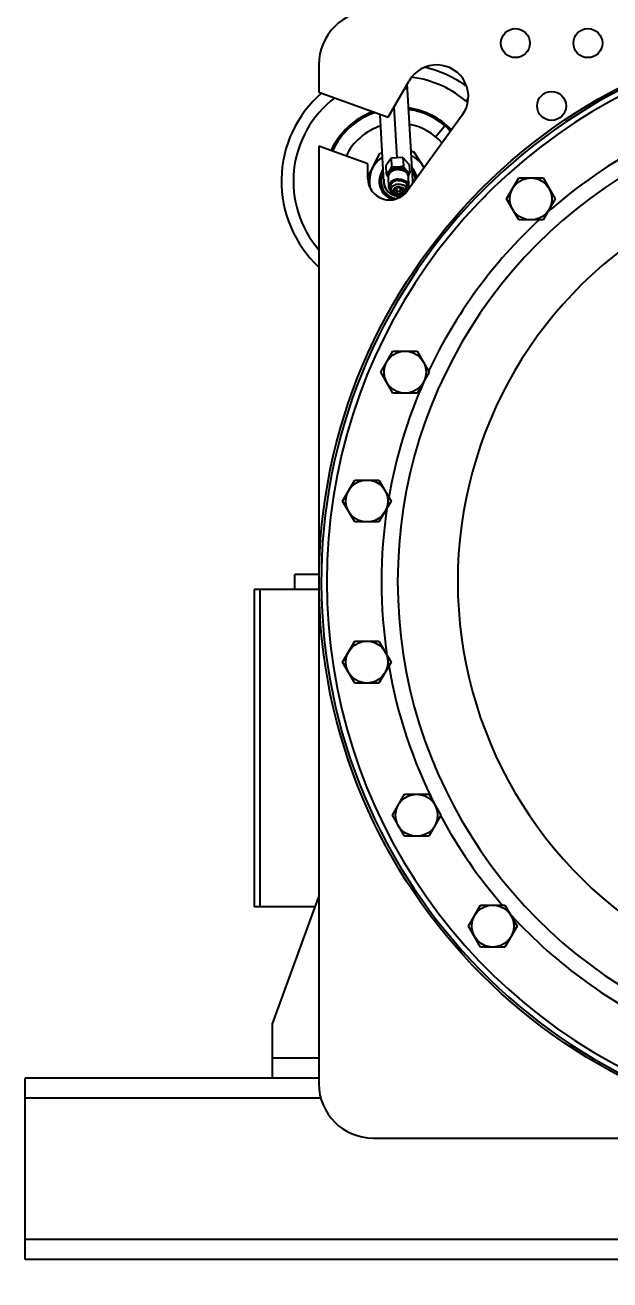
# Model space of a CAD drawing. Header units: millimetres. Extents: x 0 to 10500, y 0 to 7425.
# Drawn here: x 6009 to 6332, y 4333 to 5025 of the extents above; entities that cross this region are included whole.
import ezdxf

# ---------------------------------------------------------------- set-up
doc = ezdxf.new("R2010")
doc.units = ezdxf.units.MM
doc.header["$LTSCALE"] = 577.5
doc.linetypes.add('CENTER', pattern=[0.6, 0.375, -0.075, 0.075, -0.075])
doc.layers.get('0').update_dxf_attribs({"linetype": 'CONTINUOUS'})
for name, color, linetype in [('02___PRT_ALL_AXES', 7, 'CONTINUOUS'), ('AXES', 7, 'CONTINUOUS'), ('DEFAULT_1', 7, 'CENTER')]:
    doc.layers.add(name, color=color, linetype=linetype)
doc.styles.add('TEXTSTYLE_3', font='txt')
doc.dimstyles.new('DIMSTYLE_2', dxfattribs={"dimtxt": 75, "dimasz": 3.5, "dimexe": 1.5, "dimexo": 1.5, "dimgap": 18.75, "dimtad": 1, "dimdec": 1, "dimtxsty": 'TEXTSTYLE_3', "dimblk": '_FILLED', "dimblk1": '_FILLED', "dimblk2": '_FILLED', "dimcen": 0.09, "dimadec": 1, "dimazin": 2, "dimtp": 0.1, "dimtm": 0.1, "dimtfac": 1, "dimtdec": 1, "dimtofl": 0, "dimtmove": 0, "dimatfit": 3, "dimldrblk": '_FILLED', "dimfxl": 1, "dimtolj": 1, "dimarcsym": 0})

# ---------------------------------------------------------------- blocks, each defined once
blk = doc.blocks.new('_FILLED')
at = {"color": 0, "linetype": 'ByBlock'}
blk.add_solid([(0, 0), (-1, 0.21), (-1, -0.21)], dxfattribs=at)
blk = doc.blocks.new('*D17')
at = {"color": 2, "linetype": 'Continuous', "transparency": 16777216}
for p, q in [((7146.13, 4918.7), (7146.13, 3926.06)), ((6009.3, 4317.67), (6009.3, 3926.06)), ((6009.3, 3926.06), (6009.3, 3905.81)), ((7146.13, 3926.06), (7146.13, 3905.81)), ((6009.3, 3907.31), (6577.71, 3907.31)), ((7146.13, 3907.31), (6577.71, 3907.31))]:
    blk.add_line(p, q, dxfattribs=at)
at = {"color": 2, "linetype": 'Continuous', "transparency": 16777216, "xscale": 3.5, "yscale": 3.5, "zscale": 3.5, "rotation": 180}
blk.add_blockref('_FILLED', (6009.3, 3907.31), dxfattribs=at)
at = {"color": 2, "linetype": 'Continuous', "transparency": 16777216, "xscale": 3.5, "yscale": 3.5, "zscale": 3.5}
blk.add_blockref('_FILLED', (7146.13, 3907.31), dxfattribs=at)
at = {"color": 2, "linetype": 'Continuous', "transparency": 16777216, "insert": (6577.71, 4001.06), "char_height": 75, "width": 300, "attachment_point": 2, "line_spacing_factor": 0.9, "style": 'TEXTSTYLE_3'}
blk.add_mtext('1137', dxfattribs=at)

msp = doc.modelspace()

# ---------------------------------------------------------------- linework, layer by layer
at = {"color": 7, "linetype": 'Continuous'}
for p, q in [((6223.09, 4939.41), (6220.11, 4992.63)), ((6218.61, 4990.04), (6220.25, 4990.13)), ((6252.37, 4983.31), (6253.77, 4984.98)), ((6207.23, 4938.52), (6205.15, 4975.85)), ((6235.73, 4963.48), (6241.4, 4970.24)), ((6198.3, 4941.07), (6205.04, 4954.43)), ((6205.04, 4954.43), (6206.34, 4954.5)), ((6222.19, 4955.39), (6223.49, 4955.46)), ((6223.49, 4955.46), (6229.38, 4946.46)), ((6158, 4713.72), (6158, 4721.97)), ((6171.3, 4721.97), (6158, 4721.97)), ((6135.72, 4713.72), (6135.72, 4538.72)), ((6171.3, 4713.72), (6135.72, 4713.72)), ((6138.72, 4713.72), (6138.72, 4538.72)), ((6169.29, 4538.72), (6135.72, 4538.72)), ((6201.3, 4411.17), (6755.3, 4411.17))]:
    msp.add_line(p, q, dxfattribs=at)
at = {"color": 3, "linetype": 'Continuous'}
for p, q in [((6145.8, 4474.17), (6171.3, 4544.23)), ((6145.8, 4444.17), (6145.8, 4474.17)), ((6171.3, 4455.17), (6145.8, 4455.17))]:
    msp.add_line(p, q, dxfattribs=at)
at = {"color": 7, "linetype": 'Continuous'}
for centre, radius in [((6478.3, 4718.17), 306.9), ((6279.71, 5015.17), 8), ((6319.71, 5015.17), 8), ((6299.71, 4980.52), 8)]:
    msp.add_circle(centre, radius, dxfattribs=at)
for centre, radius, start, end in [((6201.3, 5003.17), 30, 90, 180), ((6478.3, 4718.17), 305.63, 93.38384, 86.61616), ((6478.3, 4718.17), 302.63, 109.85674, 250.14326), ((6215.16, 4938.97), 64.5, 53.98547, 77.17205), ((6215.16, 4938.97), 57.89, 48.49086, 82.84444), ((6215.16, 4938.97), 64.5, 130.92904, 226.99039), ((6215.16, 4938.97), 57.89, 127.28554, 220.7192), ((6215.16, 4938.97), 40.83, 109.82127, 155.45301), ((6215.16, 4938.97), 40, 108.35605, 155.35787), ((6215.16, 4938.97), 40.83, 43.89349, 81.98946), ((6215.16, 4938.97), 40, 43.68506, 81.7574), ((6215.16, 4938.97), 32, 41.08765, 78.77825), ((6215.16, 4938.97), 32, 107.59423, 154.17754), ((6478.3, 4718.17), 263.52, 111.43396, 248.56604), ((6478.3, 4718.17), 272.42, 117.46001, 131.81868), ((6215.16, 4938.97), 16, 122.95421, 194.26382), ((6215.16, 4938.97), 16, 27.59237, 63.45215), ((6215.16, 4938.97), 10.53, 142.25553, 254.61793), ((6215.16, 4938.97), 10.38, 143.24531, 256.31319), ((6215.16, 4938.97), 9.59, 149.13864, 266.35025), ((6215.16, 4938.97), 10.53, 11.46771, 44.15084), ((6215.16, 4938.97), 10.38, 10.84861, 43.15613), ((6215.16, 4938.97), 9.59, 6.21501, 37.32499), ((6215.16, 4938.97), 8.12, 172.05486, 266.0827), ((6215.16, 4938.97), 8.02, 175.24157, 266.0102), ((6215.16, 4938.97), 7.94, 183.20318, 256.43674), ((6215.16, 4938.97), 7.94, 350.4513, 3.20318), ((6215.16, 4938.97), 8.12, 352.82691, 14.94269), ((6215.16, 4938.97), 8.02, 351.42714, 9.62684), ((6213.18, 4934), 2.25, 183.2048, 186.37787), ((6215.16, 4938.97), 8.02, 280.38199, 291.51643), ((6215.16, 4938.97), 8.12, 280.28933, 289.14958), ((6215.16, 4938.97), 7.94, 289.96962, 293.36659), ((6217.68, 4934.26), 2.25, 0.0285, 3.20157), ((6478.3, 4718.17), 272.42, 132.91496, 154.76808), ((6478.3, 4718.17), 230.39, 119.33304, 240.67357), ((6478.3, 4718.17), 272.42, 156.25149, 170.2105), ((6478.3, 4718.17), 272.42, 171.21397, 188.78867), ((6478.3, 4718.17), 307.1, 179.01615, 179.29045), ((6478.3, 4718.17), 272.42, 189.78742, 206.86937), ((6478.3, 4718.17), 272.42, 208.27753, 220.98209), ((6478.3, 4718.17), 272.42, 222.50351, 245.71897), ((6201.3, 4441.17), 30, 180, 270)]:
    msp.add_arc(centre, radius, start, end, dxfattribs=at)
for points, knots in [([(6214.74, 4946.48), (6213.98, 4946.44), (6212.51, 4946.14), (6210.67, 4945.1), (6209.67, 4943.78), (6209.42, 4942.62), (6209.47, 4942.06), (6209.54, 4941.79)], [0, 0, 0, 0, 0.29087, 0.557683, 0.788959, 0.895376, 1, 1, 1, 1]), ([(6214.74, 4946.48), (6215.5, 4946.53), (6216.99, 4946.39), (6218.94, 4945.57), (6220.08, 4944.36), (6220.45, 4943.24), (6220.46, 4942.67), (6220.43, 4942.4)], [0, 0, 0, 0, 0.29087, 0.557683, 0.788959, 0.895376, 1, 1, 1, 1]), ([(6215.25, 4937.31), (6214.67, 4937.27), (6213.56, 4937.06), (6212.13, 4936.31), (6211.14, 4935.22), (6210.91, 4934.3), (6210.94, 4933.88)], [0, 0, 0, 0, 0.287968, 0.555344, 0.790533, 1, 1, 1, 1]), ([(6213.41, 4935.37), (6213.16, 4935.23), (6212.7, 4934.91), (6212.19, 4934.29), (6211.94, 4933.57), (6211.99, 4932.84), (6212.33, 4932.17), (6212.92, 4931.61), (6213.7, 4931.2), (6214.29, 4931.05), (6214.6, 4931)], [0, 0, 0, 0, 0.135599, 0.258636, 0.37132, 0.480068, 0.593178, 0.716874, 0.853129, 1, 1, 1, 1]), ([(6215.33, 4935.89), (6215.16, 4935.88), (6214.5, 4935.81), (6213.85, 4935.61), (6213.41, 4935.37)], [0, 0, 0, 0, 0.257407, 1, 1, 1, 1]), ([(6215.25, 4937.31), (6215.83, 4937.34), (6216.96, 4937.25), (6218.47, 4936.67), (6219.58, 4935.69), (6219.9, 4934.8), (6219.92, 4934.38)], [0, 0, 0, 0, 0.287968, 0.555344, 0.790533, 1, 1, 1, 1]), ([(6215.33, 4935.89), (6215.5, 4935.9), (6216.17, 4935.91), (6216.84, 4935.77), (6217.3, 4935.59)], [0, 0, 0, 0, 0.257407, 1, 1, 1, 1]), ([(6217.3, 4935.59), (6217.57, 4935.48), (6218.06, 4935.21), (6218.63, 4934.65), (6218.96, 4933.97), (6218.99, 4933.23), (6218.73, 4932.52), (6218.21, 4931.91), (6217.48, 4931.41), (6216.91, 4931.19), (6216.61, 4931.11)], [0, 0, 0, 0, 0.135599, 0.258636, 0.37132, 0.480068, 0.593178, 0.716874, 0.853129, 1, 1, 1, 1]), ([(6210.95, 4933.75), (6210.99, 4933.4), (6211.25, 4932.68), (6212.08, 4931.83), (6213.24, 4931.22), (6214.13, 4931.03), (6214.6, 4930.98)], [0, 0, 0, 0, 0.214474, 0.450014, 0.713498, 1, 1, 1, 1]), ([(6218.55, 4931.92), (6218.41, 4931.82), (6217.81, 4931.45), (6217.13, 4931.2), (6216.61, 4931.09)], [0, 0, 0, 0, 0.239286, 1, 1, 1, 1]), ([(6219.93, 4934.26), (6219.93, 4934.16), (6219.9, 4933.74), (6219.76, 4933.34), (6219.61, 4933.07)], [0, 0, 0, 0, 0.244577, 1, 1, 1, 1])]:
    msp.add_open_spline(points, degree=3, knots=knots, dxfattribs=at)
at = {"color": 2, "linetype": 'Continuous'}
for points, knots in [([(6215.11, 4939.78), (6215.01, 4939.76), (6214.86, 4939.74), (6214.65, 4939.72), (6214.5, 4939.7), (6214.37, 4939.68), (6214.27, 4939.67), (6214.19, 4939.66), (6214.13, 4939.65), (6214.08, 4939.64), (6214.03, 4939.62), (6213.97, 4939.61), (6213.87, 4939.58), (6213.75, 4939.54), (6213.6, 4939.5), (6213.45, 4939.46), (6213.32, 4939.43), (6213.24, 4939.41), (6213.21, 4939.39), (6213.18, 4939.39), (6213.15, 4939.38), (6213.12, 4939.36), (6213.07, 4939.34), (6213.02, 4939.31), (6212.95, 4939.28), (6212.86, 4939.24), (6212.75, 4939.19), (6212.63, 4939.14), (6212.54, 4939.1), (6212.48, 4939.07), (6212.42, 4939.04), (6212.38, 4939.02), (6212.34, 4939.01), (6212.31, 4938.99), (6212.29, 4938.98), (6212.27, 4938.96), (6212.2, 4938.92), (6212.11, 4938.85), (6211.99, 4938.77), (6211.87, 4938.69), (6211.78, 4938.63), (6211.7, 4938.58), (6211.65, 4938.54), (6211.61, 4938.52), (6211.57, 4938.49), (6211.54, 4938.45), (6211.49, 4938.4), (6211.43, 4938.34), (6211.35, 4938.27), (6211.26, 4938.17), (6211.18, 4938.09), (6211.12, 4938.03), (6211.07, 4937.99), (6211.04, 4937.95), (6211.01, 4937.92), (6210.99, 4937.9), (6210.98, 4937.89), (6210.97, 4937.88), (6210.96, 4937.86), (6210.95, 4937.83), (6210.92, 4937.79), (6210.89, 4937.74), (6210.84, 4937.67), (6210.79, 4937.58), (6210.72, 4937.48), (6210.67, 4937.39), (6210.63, 4937.32), (6210.6, 4937.28), (6210.58, 4937.25), (6210.57, 4937.23), (6210.56, 4937.21), (6210.56, 4937.19), (6210.55, 4937.15), (6210.53, 4937.11), (6210.51, 4937.03), (6210.48, 4936.94), (6210.45, 4936.83), (6210.41, 4936.72), (6210.39, 4936.64), (6210.37, 4936.58), (6210.36, 4936.56), (6210.36, 4936.54), (6210.35, 4936.52), (6210.35, 4936.5), (6210.35, 4936.47), (6210.35, 4936.44), (6210.35, 4936.39), (6210.35, 4936.33), (6210.34, 4936.26), (6210.34, 4936.17), (6210.34, 4936.07), (6210.34, 4936), (6210.34, 4935.94), (6210.34, 4935.9), (6210.34, 4935.86), (6210.33, 4935.83), (6210.33, 4935.81), (6210.34, 4935.79), (6210.34, 4935.77), (6210.35, 4935.75), (6210.36, 4935.69), (6210.39, 4935.61), (6210.42, 4935.5), (6210.45, 4935.39), (6210.47, 4935.3), (6210.49, 4935.23), (6210.5, 4935.18), (6210.51, 4935.15), (6210.52, 4935.13), (6210.52, 4935.11), (6210.53, 4935.09), (6210.55, 4935.06), (6210.58, 4935.02), (6210.6, 4934.97), (6210.63, 4934.92), (6210.67, 4934.85), (6210.72, 4934.76), (6210.8, 4934.63), (6210.86, 4934.53), (6210.9, 4934.46)], [0, 0, 0, 0, 0.03125, 0.046875, 0.0625, 0.078125, 0.085938, 0.09375, 0.101562, 0.105469, 0.109375, 0.117188, 0.125, 0.140625, 0.15625, 0.171875, 0.1875, 0.195312, 0.197266, 0.199219, 0.203125, 0.207031, 0.210938, 0.21875, 0.226562, 0.234375, 0.25, 0.265625, 0.273438, 0.28125, 0.289062, 0.292969, 0.296875, 0.300781, 0.302734, 0.304688, 0.3125, 0.328125, 0.34375, 0.359375, 0.375, 0.382812, 0.390625, 0.394531, 0.398438, 0.40625, 0.414062, 0.421875, 0.4375, 0.453125, 0.46875, 0.476562, 0.484375, 0.492188, 0.496094, 0.498047, 0.5, 0.501953, 0.503906, 0.507812, 0.515625, 0.523438, 0.53125, 0.546875, 0.5625, 0.578125, 0.585938, 0.59375, 0.597656, 0.599609, 0.601562, 0.605469, 0.609375, 0.617188, 0.625, 0.640625, 0.65625, 0.671875, 0.6875, 0.691406, 0.695312, 0.697266, 0.699219, 0.703125, 0.707031, 0.710938, 0.71875, 0.726562, 0.734375, 0.75, 0.765625, 0.773438, 0.78125, 0.789062, 0.792969, 0.796875, 0.800781, 0.802734, 0.804688, 0.808594, 0.8125, 0.828125, 0.84375, 0.859375, 0.875, 0.882812, 0.890625, 0.894531, 0.898438, 0.900391, 0.902344, 0.90625, 0.914062, 0.921875, 0.929688, 0.9375, 0.953125, 0.96875, 1, 1, 1, 1]), ([(6219.89, 4934.96), (6219.92, 4935.03), (6219.97, 4935.14), (6220.03, 4935.28), (6220.07, 4935.37), (6220.11, 4935.44), (6220.13, 4935.49), (6220.15, 4935.54), (6220.17, 4935.59), (6220.19, 4935.62), (6220.2, 4935.64), (6220.2, 4935.65), (6220.2, 4935.68), (6220.21, 4935.71), (6220.22, 4935.76), (6220.23, 4935.84), (6220.24, 4935.93), (6220.26, 4936.04), (6220.28, 4936.15), (6220.29, 4936.24), (6220.3, 4936.29), (6220.3, 4936.31), (6220.3, 4936.33), (6220.31, 4936.35), (6220.31, 4936.37), (6220.3, 4936.4), (6220.3, 4936.44), (6220.29, 4936.49), (6220.28, 4936.54), (6220.27, 4936.61), (6220.26, 4936.71), (6220.25, 4936.8), (6220.24, 4936.87), (6220.23, 4936.93), (6220.23, 4936.98), (6220.22, 4937.01), (6220.22, 4937.04), (6220.22, 4937.06), (6220.21, 4937.08), (6220.2, 4937.1), (6220.19, 4937.12), (6220.17, 4937.17), (6220.13, 4937.25), (6220.09, 4937.36), (6220.04, 4937.46), (6220, 4937.55), (6219.97, 4937.62), (6219.95, 4937.67), (6219.94, 4937.7), (6219.93, 4937.72), (6219.92, 4937.74), (6219.91, 4937.76), (6219.89, 4937.78), (6219.86, 4937.82), (6219.81, 4937.89), (6219.74, 4937.97), (6219.67, 4938.07), (6219.61, 4938.15), (6219.55, 4938.21), (6219.52, 4938.26), (6219.49, 4938.3), (6219.46, 4938.33), (6219.45, 4938.34), (6219.44, 4938.35), (6219.43, 4938.36), (6219.41, 4938.38), (6219.38, 4938.4), (6219.34, 4938.44), (6219.29, 4938.48), (6219.22, 4938.53), (6219.14, 4938.6), (6219.04, 4938.68), (6218.95, 4938.75), (6218.88, 4938.81), (6218.83, 4938.85), (6218.79, 4938.88), (6218.75, 4938.91), (6218.71, 4938.93), (6218.66, 4938.96), (6218.57, 4939), (6218.47, 4939.05), (6218.35, 4939.12), (6218.22, 4939.19), (6218.12, 4939.24), (6218.05, 4939.28), (6218.02, 4939.29), (6218, 4939.3), (6217.97, 4939.31), (6217.94, 4939.33), (6217.89, 4939.34), (6217.83, 4939.36), (6217.76, 4939.38), (6217.67, 4939.41), (6217.55, 4939.45), (6217.43, 4939.49), (6217.34, 4939.52), (6217.27, 4939.55), (6217.21, 4939.57), (6217.16, 4939.58), (6217.13, 4939.59), (6217.1, 4939.6), (6217.07, 4939.61), (6217.03, 4939.61), (6216.95, 4939.63), (6216.82, 4939.65), (6216.67, 4939.67), (6216.52, 4939.7), (6216.39, 4939.72), (6216.29, 4939.73), (6216.23, 4939.74), (6216.18, 4939.75), (6216.13, 4939.76), (6216.06, 4939.76), (6215.98, 4939.76), (6215.88, 4939.77), (6215.75, 4939.77), (6215.59, 4939.77), (6215.38, 4939.77), (6215.22, 4939.78), (6215.11, 4939.78)], [0, 0, 0, 0, 0.03125, 0.046875, 0.0625, 0.070312, 0.078125, 0.085938, 0.09375, 0.097656, 0.099609, 0.101562, 0.105469, 0.109375, 0.117188, 0.125, 0.140625, 0.15625, 0.171875, 0.1875, 0.191406, 0.195312, 0.197266, 0.199219, 0.203125, 0.207031, 0.210938, 0.21875, 0.226562, 0.234375, 0.25, 0.265625, 0.273438, 0.28125, 0.289062, 0.292969, 0.296875, 0.300781, 0.302734, 0.304688, 0.308594, 0.3125, 0.328125, 0.34375, 0.359375, 0.375, 0.382812, 0.390625, 0.394531, 0.398438, 0.400391, 0.402344, 0.40625, 0.414062, 0.421875, 0.4375, 0.453125, 0.46875, 0.476562, 0.484375, 0.492188, 0.496094, 0.498047, 0.5, 0.501953, 0.503906, 0.507812, 0.515625, 0.523438, 0.53125, 0.546875, 0.5625, 0.578125, 0.585938, 0.59375, 0.601562, 0.605469, 0.609375, 0.617188, 0.625, 0.640625, 0.65625, 0.671875, 0.6875, 0.695312, 0.697266, 0.699219, 0.703125, 0.707031, 0.710938, 0.71875, 0.726562, 0.734375, 0.75, 0.765625, 0.773438, 0.78125, 0.789062, 0.792969, 0.796875, 0.800781, 0.802734, 0.804688, 0.8125, 0.828125, 0.84375, 0.859375, 0.875, 0.882812, 0.890625, 0.894531, 0.898438, 0.90625, 0.914062, 0.921875, 0.9375, 0.953125, 0.96875, 1, 1, 1, 1]), ([(6214.55, 4931.94), (6214.51, 4931.96), (6214.42, 4931.99), (6214.31, 4932.04), (6214.22, 4932.07), (6214.16, 4932.09), (6214.12, 4932.11), (6214.08, 4932.14), (6214.04, 4932.17), (6213.98, 4932.2), (6213.92, 4932.24), (6213.87, 4932.26), (6213.85, 4932.28), (6213.83, 4932.29), (6213.82, 4932.29), (6213.82, 4932.3), (6213.8, 4932.31), (6213.78, 4932.33), (6213.75, 4932.36), (6213.7, 4932.41), (6213.64, 4932.46), (6213.59, 4932.5), (6213.57, 4932.52), (6213.56, 4932.53), (6213.55, 4932.54), (6213.54, 4932.56), (6213.53, 4932.57), (6213.51, 4932.59), (6213.49, 4932.63), (6213.46, 4932.67), (6213.43, 4932.72), (6213.4, 4932.76), (6213.38, 4932.79), (6213.37, 4932.81), (6213.35, 4932.83), (6213.35, 4932.84), (6213.34, 4932.88), (6213.32, 4932.92), (6213.3, 4932.97), (6213.28, 4933.03), (6213.27, 4933.07), (6213.26, 4933.1), (6213.25, 4933.12), (6213.24, 4933.14), (6213.24, 4933.16), (6213.24, 4933.2), (6213.24, 4933.24), (6213.24, 4933.3), (6213.23, 4933.35), (6213.23, 4933.39), (6213.23, 4933.43), (6213.23, 4933.45), (6213.23, 4933.47), (6213.23, 4933.49), (6213.24, 4933.52), (6213.25, 4933.57), (6213.26, 4933.62), (6213.28, 4933.68), (6213.29, 4933.72), (6213.29, 4933.76), (6213.3, 4933.77), (6213.31, 4933.79), (6213.32, 4933.81), (6213.34, 4933.85), (6213.36, 4933.89), (6213.39, 4933.94), (6213.41, 4933.99), (6213.43, 4934.02), (6213.44, 4934.05), (6213.45, 4934.06), (6213.46, 4934.08), (6213.47, 4934.09), (6213.48, 4934.1), (6213.5, 4934.12), (6213.54, 4934.17), (6213.59, 4934.23), (6213.64, 4934.28), (6213.67, 4934.32), (6213.68, 4934.34), (6213.7, 4934.35), (6213.7, 4934.36), (6213.71, 4934.36), (6213.72, 4934.37), (6213.75, 4934.39), (6213.79, 4934.42), (6213.84, 4934.47), (6213.9, 4934.51), (6213.94, 4934.54), (6213.98, 4934.57), (6214.01, 4934.6), (6214.07, 4934.62), (6214.16, 4934.67), (6214.26, 4934.72), (6214.35, 4934.77), (6214.39, 4934.79)], [0, 0, 0, 0, 0.03125, 0.0625, 0.078125, 0.09375, 0.101562, 0.109375, 0.125, 0.140625, 0.15625, 0.171875, 0.175781, 0.179688, 0.181641, 0.183594, 0.1875, 0.195312, 0.203125, 0.21875, 0.25, 0.257812, 0.265625, 0.269531, 0.273438, 0.277344, 0.28125, 0.289062, 0.296875, 0.3125, 0.328125, 0.34375, 0.351562, 0.359375, 0.363281, 0.367188, 0.375, 0.390625, 0.40625, 0.421875, 0.4375, 0.445312, 0.449219, 0.453125, 0.460938, 0.46875, 0.484375, 0.5, 0.515625, 0.53125, 0.539062, 0.546875, 0.550781, 0.554688, 0.5625, 0.578125, 0.59375, 0.609375, 0.625, 0.632812, 0.636719, 0.640625, 0.648438, 0.65625, 0.671875, 0.6875, 0.703125, 0.710938, 0.71875, 0.722656, 0.726562, 0.730469, 0.734375, 0.742188, 0.75, 0.78125, 0.796875, 0.804688, 0.8125, 0.816406, 0.818359, 0.820312, 0.824219, 0.828125, 0.84375, 0.859375, 0.875, 0.890625, 0.898438, 0.90625, 0.921875, 0.9375, 0.96875, 1, 1, 1, 1]), ([(6216.39, 4934.9), (6216.43, 4934.89), (6216.52, 4934.85), (6216.63, 4934.81), (6216.72, 4934.78), (6216.78, 4934.76), (6216.82, 4934.73), (6216.86, 4934.71), (6216.9, 4934.68), (6216.96, 4934.64), (6217.02, 4934.61), (6217.07, 4934.58), (6217.1, 4934.57), (6217.11, 4934.56), (6217.12, 4934.55), (6217.12, 4934.55), (6217.14, 4934.53), (6217.16, 4934.52), (6217.19, 4934.49), (6217.24, 4934.44), (6217.3, 4934.39), (6217.35, 4934.34), (6217.37, 4934.33), (6217.38, 4934.31), (6217.39, 4934.3), (6217.4, 4934.29), (6217.41, 4934.27), (6217.43, 4934.25), (6217.45, 4934.22), (6217.48, 4934.18), (6217.51, 4934.13), (6217.54, 4934.09), (6217.56, 4934.06), (6217.57, 4934.04), (6217.59, 4934.02), (6217.59, 4934), (6217.6, 4933.97), (6217.62, 4933.93), (6217.64, 4933.87), (6217.66, 4933.82), (6217.67, 4933.78), (6217.68, 4933.75), (6217.69, 4933.73), (6217.7, 4933.71), (6217.7, 4933.69), (6217.7, 4933.65), (6217.7, 4933.61), (6217.71, 4933.55), (6217.71, 4933.5), (6217.71, 4933.45), (6217.71, 4933.42), (6217.72, 4933.39), (6217.71, 4933.37), (6217.71, 4933.36), (6217.7, 4933.32), (6217.69, 4933.28), (6217.68, 4933.22), (6217.66, 4933.17), (6217.65, 4933.12), (6217.65, 4933.09), (6217.64, 4933.07), (6217.63, 4933.06), (6217.62, 4933.03), (6217.6, 4933), (6217.58, 4932.95), (6217.55, 4932.9), (6217.53, 4932.86), (6217.51, 4932.82), (6217.5, 4932.8), (6217.49, 4932.78), (6217.48, 4932.77), (6217.47, 4932.76), (6217.46, 4932.74), (6217.44, 4932.72), (6217.4, 4932.67), (6217.35, 4932.62), (6217.3, 4932.56), (6217.27, 4932.53), (6217.26, 4932.51), (6217.25, 4932.5), (6217.24, 4932.49), (6217.23, 4932.48), (6217.22, 4932.47), (6217.19, 4932.45), (6217.15, 4932.42), (6217.1, 4932.38), (6217.04, 4932.34), (6217, 4932.3), (6216.96, 4932.28), (6216.93, 4932.25), (6216.87, 4932.22), (6216.79, 4932.18), (6216.68, 4932.12), (6216.59, 4932.08), (6216.55, 4932.06)], [0, 0, 0, 0, 0.03125, 0.0625, 0.078125, 0.09375, 0.101562, 0.109375, 0.125, 0.140625, 0.15625, 0.171875, 0.175781, 0.179688, 0.181641, 0.183594, 0.1875, 0.195312, 0.203125, 0.21875, 0.25, 0.257812, 0.265625, 0.269531, 0.273438, 0.277344, 0.28125, 0.289062, 0.296875, 0.3125, 0.328125, 0.34375, 0.351562, 0.359375, 0.363281, 0.367188, 0.375, 0.390625, 0.40625, 0.421875, 0.4375, 0.445312, 0.449219, 0.453125, 0.460938, 0.46875, 0.484375, 0.5, 0.515625, 0.53125, 0.539062, 0.546875, 0.550781, 0.554688, 0.5625, 0.578125, 0.59375, 0.609375, 0.625, 0.632812, 0.636719, 0.640625, 0.648438, 0.65625, 0.671875, 0.6875, 0.703125, 0.710938, 0.71875, 0.722656, 0.726562, 0.730469, 0.734375, 0.742188, 0.75, 0.78125, 0.796875, 0.804688, 0.8125, 0.816406, 0.818359, 0.820312, 0.824219, 0.828125, 0.84375, 0.859375, 0.875, 0.890625, 0.898438, 0.90625, 0.921875, 0.9375, 0.96875, 1, 1, 1, 1])]:
    msp.add_open_spline(points, degree=3, knots=knots, dxfattribs=at)
at = {"layer": '02___PRT_ALL_AXES', "color": 7, "linetype": 'Continuous'}
for p, q in [((6274.89, 4929.22), (6281.58, 4940.81)), ((6281.58, 4940.81), (6294.95, 4940.81)), ((6294.95, 4940.81), (6301.64, 4929.22)), ((6281.58, 4917.64), (6274.89, 4929.22)), ((6301.64, 4929.22), (6294.95, 4917.64)), ((6294.95, 4917.64), (6281.58, 4917.64)), ((6205.47, 4833.68), (6212.16, 4845.27)), ((6212.16, 4845.27), (6225.54, 4845.27)), ((6225.54, 4845.27), (6232.22, 4833.68)), ((6212.16, 4822.1), (6205.47, 4833.68)), ((6232.22, 4833.68), (6225.54, 4822.1)), ((6225.54, 4822.1), (6212.16, 4822.1)), ((6184.42, 4762.6), (6191.11, 4774.18)), ((6191.11, 4774.18), (6204.48, 4774.18)), ((6204.48, 4774.18), (6211.17, 4762.6)), ((6191.11, 4751.02), (6184.42, 4762.6)), ((6211.17, 4762.6), (6204.48, 4751.02)), ((6204.48, 4751.02), (6191.11, 4751.02)), ((6184.42, 4673.74), (6191.11, 4685.33)), ((6191.11, 4685.33), (6204.48, 4685.33)), ((6204.48, 4685.33), (6211.17, 4673.74)), ((6191.11, 4662.16), (6184.42, 4673.74)), ((6211.17, 4673.74), (6204.48, 4662.16)), ((6204.48, 4662.16), (6191.11, 4662.16)), ((6211.88, 4589.24), (6218.56, 4600.82)), ((6218.56, 4600.82), (6231.94, 4600.82)), ((6231.94, 4600.82), (6238.63, 4589.24)), ((6218.56, 4577.65), (6211.88, 4589.24)), ((6238.63, 4589.24), (6231.94, 4577.65)), ((6231.94, 4577.65), (6218.56, 4577.65)), ((6253.87, 4528.14), (6260.56, 4539.72)), ((6260.56, 4539.72), (6273.93, 4539.72)), ((6273.93, 4539.72), (6280.62, 4528.14)), ((6260.56, 4516.55), (6253.87, 4528.14)), ((6280.62, 4528.14), (6273.93, 4516.55)), ((6273.93, 4516.55), (6260.56, 4516.55))]:
    msp.add_line(p, q, dxfattribs=at)
for centre in [(6288.26, 4929.22), (6218.85, 4833.68), (6197.79, 4762.6), (6197.79, 4673.74), (6225.25, 4589.24), (6267.24, 4528.14)]:
    msp.add_circle(centre, 11.58, dxfattribs=at)
at = {"layer": 'AXES', "color": 7, "linetype": 'Continuous'}
for p, q in [((6171.3, 5003.17), (6171.3, 4988.17)), ((6209.5, 4974.26), (6221.14, 4994.42)), ((6171.3, 4988.17), (6209.5, 4974.26)), ((6250.44, 4975.37), (6220, 4933.57)), ((6171.3, 4958.37), (6171.3, 4441.17)), ((6198.3, 4948.55), (6171.3, 4958.37)), ((6211.19, 4951.69), (6208.17, 4947.53)), ((6217.68, 4952.05), (6211.19, 4951.69)), ((6211.19, 4951.69), (6211.45, 4947.1)), ((6217.68, 4952.05), (6217.94, 4947.46)), ((6221.15, 4948.26), (6217.68, 4952.05)), ((6198.3, 4940.64), (6198.3, 4948.55)), ((6208.17, 4947.53), (6208.43, 4942.94)), ((6221.15, 4948.26), (6221.41, 4943.67)), ((6209.52, 4941.23), (6209.82, 4935.94)), ((6210.82, 4936), (6210.94, 4933.88)), ((6219.81, 4936.5), (6219.92, 4934.38)), ((6220.51, 4941.85), (6220.8, 4936.55)), ((6212.91, 4934.44), (6212.97, 4933.28)), ((6214.66, 4929.98), (6214.38, 4934.99)), ((6214.92, 4929.85), (6214.91, 4930.03)), ((6215.07, 4931.63), (6215.14, 4930.43)), ((6216.07, 4931.69), (6216.14, 4930.49)), ((6216.64, 4930.45), (6216.38, 4935.1)), ((6217.9, 4934.72), (6217.97, 4933.56)), ((6009.3, 4344.17), (6009.3, 4444.17)), ((6171.3, 4444.17), (6009.3, 4444.17)), ((6172.4, 4433.17), (6009.3, 4433.17)), ((7017.3, 4355.17), (6009.3, 4355.17)), ((7017.3, 4344.17), (6009.3, 4344.17))]:
    msp.add_line(p, q, dxfattribs=at)
for centre, radius, start, end in [((6236.3, 4985.67), 17.5, 323.92851, 150), ((6210.3, 4940.64), 12, 180, 323.92851), ((6212.27, 4941.39), 2.75, 182.6632, 183.20316), ((6217.77, 4941.7), 2.75, 3.20321, 3.74287), ((6213.74, 4936.87), 4.18, 226.79426, 228.24567), ((6214.41, 4935.8), 2.16, 222.59855, 226.01369), ((6215.43, 4933.1), 3.21, 256.07721, 260.64553), ((6216.26, 4935.9), 2.16, 320.39267, 323.80782), ((6216.8, 4937.04), 4.18, 318.1607, 319.61211)]:
    msp.add_arc(centre, radius, start, end, dxfattribs=at)
for points, knots in [([(6211.45, 4947.1), (6211.23, 4946.61), (6210.79, 4945.68), (6210.06, 4944.46), (6209.27, 4943.54), (6208.7, 4943.1), (6208.43, 4942.94)], [0, 0, 0, 0, 0.309339, 0.589646, 0.8189, 1, 1, 1, 1]), ([(6208.43, 4942.94), (6208.51, 4942.8), (6208.86, 4942.22), (6209.23, 4941.66), (6209.53, 4941.26)], [0, 0, 0, 0, 0.25696, 1, 1, 1, 1]), ([(6214.8, 4945.43), (6214.09, 4945.39), (6212.74, 4945.13), (6210.99, 4944.22), (6209.78, 4942.89), (6209.5, 4941.77), (6209.52, 4941.26)], [0, 0, 0, 0, 0.287768, 0.555117, 0.790468, 1, 1, 1, 1]), ([(6214.78, 4945.78), (6214.42, 4945.76), (6213.1, 4945.58), (6211.8, 4944.94), (6211.16, 4944.2)], [0, 0, 0, 0, 0.269937, 1, 1, 1, 1]), ([(6214.73, 4946.67), (6214.45, 4946.65), (6213.34, 4946.65), (6212.24, 4946.87), (6211.45, 4947.1)], [0, 0, 0, 0, 0.255306, 1, 1, 1, 1]), ([(6217.94, 4947.46), (6217.69, 4947.36), (6216.66, 4946.96), (6215.56, 4946.71), (6214.73, 4946.67)], [0, 0, 0, 0, 0.244801, 1, 1, 1, 1]), ([(6214.78, 4945.78), (6215.14, 4945.8), (6216.47, 4945.76), (6217.83, 4945.27), (6218.55, 4944.62)], [0, 0, 0, 0, 0.269937, 1, 1, 1, 1]), ([(6214.8, 4945.43), (6215.5, 4945.46), (6216.88, 4945.36), (6218.72, 4944.65), (6220.07, 4943.47), (6220.47, 4942.39), (6220.51, 4941.88)], [0, 0, 0, 0, 0.287768, 0.555117, 0.790468, 1, 1, 1, 1]), ([(6221.41, 4943.67), (6221.12, 4943.8), (6220.5, 4944.17), (6219.62, 4944.99), (6218.76, 4946.13), (6218.21, 4947), (6217.94, 4947.46)], [0, 0, 0, 0, 0.1811, 0.410354, 0.690661, 1, 1, 1, 1]), ([(6220.5, 4941.87), (6220.59, 4942.01), (6220.91, 4942.6), (6221.2, 4943.21), (6221.41, 4943.67)], [0, 0, 0, 0, 0.241479, 1, 1, 1, 1]), ([(6215.09, 4940.13), (6214.39, 4940.09), (6213.03, 4939.83), (6211.27, 4938.92), (6210.06, 4937.58), (6209.79, 4936.45), (6209.82, 4935.94)], [0, 0, 0, 0, 0.287968, 0.555344, 0.790533, 1, 1, 1, 1]), ([(6209.82, 4935.94), (6209.84, 4935.55), (6210.07, 4934.75), (6210.57, 4934.11), (6210.88, 4933.82)], [0, 0, 0, 0, 0.481506, 1, 1, 1, 1]), ([(6215.13, 4939.42), (6214.56, 4939.39), (6213.44, 4939.18), (6212.01, 4938.43), (6211.02, 4937.34), (6210.8, 4936.42), (6210.82, 4936)], [0, 0, 0, 0, 0.287968, 0.555344, 0.790533, 1, 1, 1, 1]), ([(6215.35, 4935.54), (6215.11, 4935.53), (6214.21, 4935.4), (6213.32, 4934.95), (6212.9, 4934.44)], [0, 0, 0, 0, 0.271006, 1, 1, 1, 1]), ([(6215.09, 4940.13), (6215.8, 4940.17), (6217.19, 4940.06), (6219.03, 4939.35), (6220.38, 4938.16), (6220.77, 4937.07), (6220.8, 4936.55)], [0, 0, 0, 0, 0.287968, 0.555344, 0.790533, 1, 1, 1, 1]), ([(6215.13, 4939.42), (6215.71, 4939.46), (6216.84, 4939.37), (6218.35, 4938.79), (6219.46, 4937.81), (6219.78, 4936.92), (6219.81, 4936.5)], [0, 0, 0, 0, 0.287968, 0.555344, 0.790533, 1, 1, 1, 1]), ([(6215.35, 4935.54), (6215.6, 4935.56), (6216.5, 4935.53), (6217.43, 4935.18), (6217.91, 4934.72)], [0, 0, 0, 0, 0.271006, 1, 1, 1, 1]), ([(6220.8, 4936.55), (6220.83, 4936.17), (6220.69, 4935.35), (6220.26, 4934.65), (6219.99, 4934.33)], [0, 0, 0, 0, 0.481506, 1, 1, 1, 1]), ([(6212.9, 4934.44), (6212.76, 4934.27), (6212.53, 4933.9), (6212.46, 4933.46), (6212.47, 4933.26)], [0, 0, 0, 0, 0.517828, 1, 1, 1, 1]), ([(6212.47, 4933.26), (6212.49, 4933.04), (6212.62, 4932.58), (6213.09, 4932.02), (6213.76, 4931.59), (6214.3, 4931.43), (6214.58, 4931.37)], [0, 0, 0, 0, 0.21726, 0.452331, 0.713898, 1, 1, 1, 1]), ([(6212.97, 4933.28), (6212.96, 4933.46), (6213.02, 4933.82), (6213.32, 4934.31), (6213.79, 4934.72), (6214.17, 4934.91), (6214.38, 4934.99)], [0, 0, 0, 0, 0.219314, 0.454836, 0.715239, 1, 1, 1, 1]), ([(6214.56, 4931.75), (6214.35, 4931.8), (6213.94, 4931.95), (6213.43, 4932.3), (6213.08, 4932.76), (6212.98, 4933.11), (6212.97, 4933.28)], [0, 0, 0, 0, 0.284761, 0.545164, 0.780686, 1, 1, 1, 1]), ([(6216.48, 4933.33), (6216.31, 4933.37), (6215.65, 4933.48), (6214.95, 4933.4), (6214.48, 4933.22)], [0, 0, 0, 0, 0.248734, 1, 1, 1, 1]), ([(6214.91, 4930.03), (6214.9, 4930.1), (6214.95, 4930.27), (6215.06, 4930.38), (6215.13, 4930.43)], [0, 0, 0, 0, 0.468323, 1, 1, 1, 1]), ([(6215.01, 4929.62), (6215, 4929.64), (6214.95, 4929.7), (6214.92, 4929.79), (6214.92, 4929.85)], [0, 0, 0, 0, 0.261922, 1, 1, 1, 1]), ([(6214.94, 4930.01), (6214.99, 4930.13), (6215.21, 4930.34), (6215.49, 4930.41), (6215.64, 4930.42)], [0, 0, 0, 0, 0.45583, 1, 1, 1, 1]), ([(6215.55, 4932.01), (6215.43, 4932), (6215.24, 4931.95), (6215.09, 4931.78), (6215.07, 4931.68), (6215.07, 4931.63)], [0, 0, 0, 0, 0.552529, 0.789205, 1, 1, 1, 1]), ([(6215.13, 4930.43), (6215.17, 4930.46), (6215.32, 4930.55), (6215.5, 4930.59), (6215.63, 4930.6)], [0, 0, 0, 0, 0.237311, 1, 1, 1, 1]), ([(6216.07, 4931.69), (6216.07, 4931.73), (6216.03, 4931.83), (6215.86, 4931.98), (6215.67, 4932.02), (6215.55, 4932.01)], [0, 0, 0, 0, 0.210795, 0.447471, 1, 1, 1, 1]), ([(6215.63, 4930.6), (6215.67, 4930.6), (6215.85, 4930.6), (6216.03, 4930.55), (6216.14, 4930.49)], [0, 0, 0, 0, 0.261476, 1, 1, 1, 1]), ([(6215.64, 4930.42), (6215.7, 4930.43), (6215.91, 4930.42), (6216.14, 4930.34), (6216.26, 4930.24)], [0, 0, 0, 0, 0.269061, 1, 1, 1, 1]), ([(6216.14, 4930.49), (6216.16, 4930.48), (6216.24, 4930.42), (6216.32, 4930.35), (6216.35, 4930.29)], [0, 0, 0, 0, 0.267341, 1, 1, 1, 1]), ([(6216.38, 4935.1), (6216.59, 4935.04), (6217, 4934.9), (6217.51, 4934.54), (6217.86, 4934.09), (6217.96, 4933.73), (6217.97, 4933.56)], [0, 0, 0, 0, 0.284761, 0.545164, 0.780686, 1, 1, 1, 1]), ([(6217.97, 4933.56), (6217.98, 4933.39), (6217.92, 4933.03), (6217.62, 4932.54), (6217.16, 4932.13), (6216.77, 4931.94), (6216.56, 4931.86)], [0, 0, 0, 0, 0.219314, 0.454836, 0.715239, 1, 1, 1, 1]), ([(6218.47, 4933.59), (6218.48, 4933.37), (6218.4, 4932.91), (6218, 4932.29), (6217.37, 4931.79), (6216.86, 4931.57), (6216.58, 4931.48)], [0, 0, 0, 0, 0.21726, 0.452331, 0.713898, 1, 1, 1, 1]), ([(6217.91, 4934.72), (6218.07, 4934.57), (6218.34, 4934.22), (6218.45, 4933.8), (6218.47, 4933.59)], [0, 0, 0, 0, 0.517828, 1, 1, 1, 1])]:
    msp.add_open_spline(points, degree=3, knots=knots, dxfattribs=at)
msp.add_open_spline([(6214.92, 4929.85), (6214.92, 4929.9), (6214.92, 4929.96), (6214.94, 4930.01)], degree=3, dxfattribs=at)
at = {"layer": 'DEFAULT_1', "color": 2, "linetype": 'CENTER'}
msp.add_line((6214.44, 4951.87), (6212.86, 4980.08), dxfattribs=at)

# ---------------------------------------------------------------- dimensions: what is measured, and where the dimension line sits
at = {"color": 2, "linetype": 'Continuous'}
dim = msp.add_linear_dim(base=(7146.13, 3907.31), p1=(6009.3, 4319.17), p2=(7146.13, 4920.2), text='1137', dimstyle='DIMSTYLE_2', dxfattribs=at)
dim.commit()
dim.dimension.update_dxf_attribs({"geometry": '*D17', "text_midpoint": (6577.71, 3907.31), "dimtype": 160})

doc.saveas('drawing.dxf')
